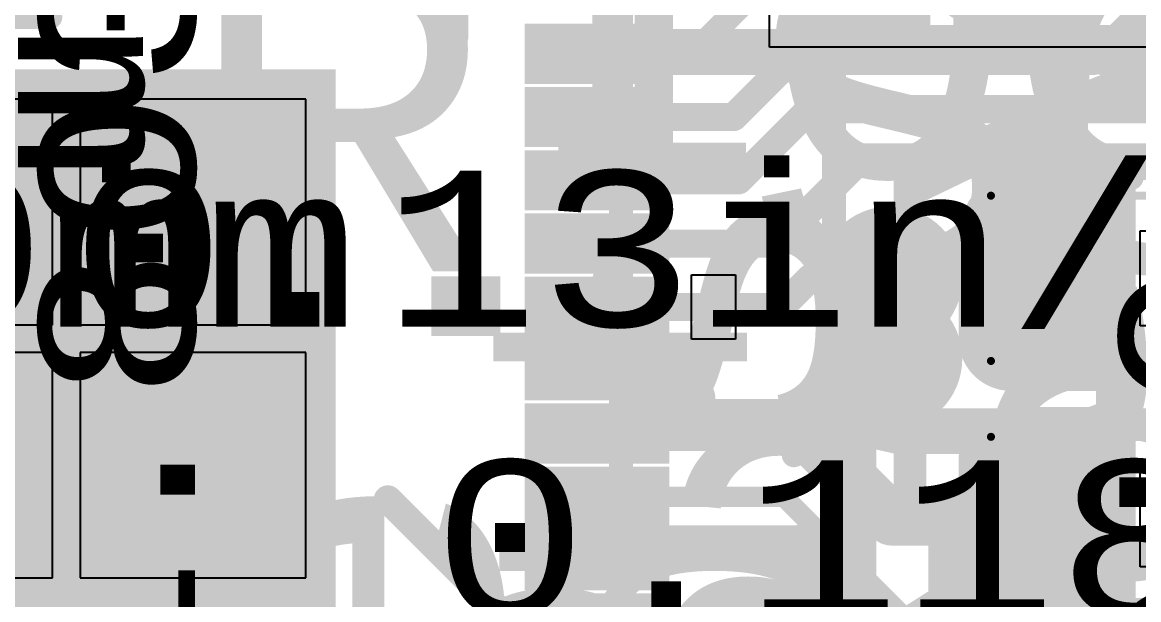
# Model space of a CAD drawing. Header units: inches. Extents: x -2.12 to 4.45, y -3.15 to 1.57.
# Drawn here: x 2.6219 to 2.8996, y -0.4906 to -0.3469 of the extents above; entities that cross this region are included whole.
import ezdxf

# ---------------------------------------------------------------- set-up
doc = ezdxf.new("R2010")
doc.units = ezdxf.units.IN
doc.header["$MEASUREMENT"] = 0
for name, color, linetype in [('Bottom', 5, 'Continuous'), ('Bottom Solder', 6, 'Continuous'), ('bPlace', 56, 'Continuous'), ('Measures', 56, 'Continuous'), ('Pad Holes', 156, 'Continuous'), ('tDocu', 76, 'Continuous'), ('Top', 1, 'Continuous'), ('Top Glue Points', 56, 'Continuous'), ('Top Paste', 8, 'Continuous'), ('Top Solder', 216, 'Continuous'), ('Top Value', 56, 'Continuous'), ('tPlace', 56, 'Continuous'), ('Via Holes', 16, 'Continuous')]:
    doc.layers.add(name, color=color, linetype=linetype)
doc.styles.add('Arial', font='', dxfattribs={"height": 0.2})
doc.styles.add('Courier New', font='', dxfattribs={"height": 0.2})
doc.styles.get('Arial').set_extended_font_data('Arial')
doc.styles.get('Courier New').set_extended_font_data('Courier New')

# ---------------------------------------------------------------- blocks, each defined once
blk = doc.blocks.new('SOD323_NEX_L_3')
at = {"layer": 'Measures', "style": 'Courier New'}
for s, height, p in [('0.071in/1.803mm', 0.03875, (-0.159, -0.172)), ('Default Padstyle: RX41p5Y16D0T', 0.0775, (-0.644, -0.333)), ('Alt 1 Padstyle: OX60Y90D30P', 0.0775, (-0.583, -0.408)), ('Alt 2 Padstyle: OX90Y60D30P', 0.0775, (-0.583, -0.483))]:
    blk.add_text(s, height=height, dxfattribs=at).set_placement(p)
blk = doc.blocks.new('SOD323_NEX_L_8')
at = {"layer": 'Measures', "style": 'Courier New'}
for s, p in [('Alt 1 Padstyle: OX60Y90D30P', (-0.583, -0.408)), ('Alt 2 Padstyle: OX90Y60D30P', (-0.583, -0.483))]:
    blk.add_text(s, height=0.0775, dxfattribs=at).set_placement(p)
blk = doc.blocks.new('SOD323_NEX_L_10')
at = {"layer": 'Measures', "style": 'Courier New'}
blk.add_text('Default Padstyle: RX41p5Y16D0T', height=0.0775, dxfattribs=at).set_placement((-0.644, -0.333))
blk = doc.blocks.new('SMD3225_3_2X2_5X0_7_MTC_L_110')
at = {"layer": 'Measures', "const_width": 0.006}
for points in [[(0.351, 0.065), (0.366, 0.065)], [(0.351, -0.065), (0.366, -0.065)]]:
    blk.add_lwpolyline(points, dxfattribs=at)
at = {"layer": 'Measures', "const_width": 0.003}
for points in [[(0.3645, 0.065, 1), (0.3675, 0.065, 1)], [(0.3645, -0.065, 1), (0.3675, -0.065, 1)]]:
    blk.add_lwpolyline(points, format="xyb", close=True, dxfattribs=at)
at = {"layer": 'Measures', "style": 'Courier New'}
for s, p in [('0in/0mm', (0.171, -0.012)), ('0.13in/3.302mm', (0.371, -0.012))]:
    blk.add_text(s, height=0.03875, dxfattribs=at).set_placement(p)
blk = doc.blocks.new('RP2040TR7_RPI_L_111')
at = {"layer": 'Bottom'}
h = blk.add_hatch(color=5, dxfattribs=at)
edge = h.paths.add_edge_path()
edge.add_arc((-0.045, 0.045), 0.0159, 0, 360)
h = blk.add_hatch(color=5, dxfattribs=at)
edge = h.paths.add_edge_path()
edge.add_arc((0, 0.045), 0.0159, 0, 360)
h = blk.add_hatch(color=5, dxfattribs=at)
edge = h.paths.add_edge_path()
edge.add_arc((0.045, 0.045), 0.0159, 0, 360)
h = blk.add_hatch(color=5, dxfattribs=at)
edge = h.paths.add_edge_path()
edge.add_arc((-0.045, 0), 0.0159, 0, 360)
h = blk.add_hatch(color=5, dxfattribs=at)
edge = h.paths.add_edge_path()
edge.add_arc((0, 0), 0.0159, 0, 360)
h = blk.add_hatch(color=5, dxfattribs=at)
edge = h.paths.add_edge_path()
edge.add_arc((0.045, 0), 0.0159, 0, 360)
at = {"layer": 'Bottom Solder'}
h = blk.add_hatch(color=6, dxfattribs=at)
edge = h.paths.add_edge_path()
edge.add_arc((-0.045, 0.045), 0.0199, 0, 360)
h = blk.add_hatch(color=6, dxfattribs=at)
edge = h.paths.add_edge_path()
edge.add_arc((0, 0.045), 0.0199, 0, 360)
h = blk.add_hatch(color=6, dxfattribs=at)
edge = h.paths.add_edge_path()
edge.add_arc((0.045, 0.045), 0.0199, 0, 360)
h = blk.add_hatch(color=6, dxfattribs=at)
edge = h.paths.add_edge_path()
edge.add_arc((-0.045, 0), 0.0199, 0, 360)
h = blk.add_hatch(color=6, dxfattribs=at)
edge = h.paths.add_edge_path()
edge.add_arc((0, 0), 0.0199, 0, 360)
h = blk.add_hatch(color=6, dxfattribs=at)
edge = h.paths.add_edge_path()
edge.add_arc((0.045, 0), 0.0199, 0, 360)
at = {"layer": 'Pad Holes'}
h = blk.add_hatch(color=7, dxfattribs=at)
edge = h.paths.add_edge_path()
edge.add_arc((-0.045, 0.045), 0.0059, 0, 360)
h = blk.add_hatch(color=7, dxfattribs=at)
edge = h.paths.add_edge_path()
edge.add_arc((0, 0.045), 0.0059, 0, 360)
h = blk.add_hatch(color=7, dxfattribs=at)
edge = h.paths.add_edge_path()
edge.add_arc((0.045, 0.045), 0.0059, 0, 360)
h = blk.add_hatch(color=7, dxfattribs=at)
edge = h.paths.add_edge_path()
edge.add_arc((-0.045, 0), 0.0059, 0, 360)
h = blk.add_hatch(color=7, dxfattribs=at)
edge = h.paths.add_edge_path()
edge.add_arc((0, 0), 0.0059, 0, 360)
h = blk.add_hatch(color=7, dxfattribs=at)
edge = h.paths.add_edge_path()
edge.add_arc((0.045, 0), 0.0059, 0, 360)
at = {"layer": 'Top'}
for points in [[(-0.06738, 0.118), (-0.07438, 0.118), (-0.07438, 0.146), (-0.06738, 0.146)], [(-0.05163, 0.118), (-0.05863, 0.118), (-0.05863, 0.146), (-0.05163, 0.146)], [(-0.03588, 0.118), (-0.04288, 0.118), (-0.04288, 0.146), (-0.03588, 0.146)], [(-0.02013, 0.118), (-0.02713, 0.118), (-0.02713, 0.146), (-0.02013, 0.146)], [(-0.00438, 0.118), (-0.01138, 0.118), (-0.01138, 0.146), (-0.00438, 0.146)], [(0.01138, 0.118), (0.00438, 0.118), (0.00438, 0.146), (0.01138, 0.146)], [(0.02713, 0.118), (0.02013, 0.118), (0.02013, 0.146), (0.02713, 0.146)], [(0.04288, 0.118), (0.03588, 0.118), (0.03588, 0.146), (0.04288, 0.146)], [(0.05863, 0.118), (0.05163, 0.118), (0.05163, 0.146), (0.05863, 0.146)], [(-0.063, 0.063), (0.063, 0.063), (0.063, -0.063), (-0.063, -0.063)]]:
    blk.add_hatch(color=1, dxfattribs=at).paths.add_polyline_path(points)
h = blk.add_hatch(color=1, dxfattribs=at)
edge = h.paths.add_edge_path()
edge.add_arc((-0.045, 0.045), 0.0159, 0, 360)
h = blk.add_hatch(color=1, dxfattribs=at)
edge = h.paths.add_edge_path()
edge.add_arc((0, 0.045), 0.0159, 0, 360)
h = blk.add_hatch(color=1, dxfattribs=at)
edge = h.paths.add_edge_path()
edge.add_arc((0.045, 0.045), 0.0159, 0, 360)
h = blk.add_hatch(color=1, dxfattribs=at)
edge = h.paths.add_edge_path()
edge.add_arc((-0.045, 0), 0.0159, 0, 360)
h = blk.add_hatch(color=1, dxfattribs=at)
edge = h.paths.add_edge_path()
edge.add_arc((0, 0), 0.0159, 0, 360)
h = blk.add_hatch(color=1, dxfattribs=at)
edge = h.paths.add_edge_path()
edge.add_arc((0.045, 0), 0.0159, 0, 360)
at = {"layer": 'Top Paste'}
for points in [[(-0.06738, 0.118), (-0.07438, 0.118), (-0.07438, 0.146), (-0.06738, 0.146)], [(-0.05163, 0.118), (-0.05863, 0.118), (-0.05863, 0.146), (-0.05163, 0.146)], [(-0.03588, 0.118), (-0.04288, 0.118), (-0.04288, 0.146), (-0.03588, 0.146)], [(-0.02013, 0.118), (-0.02713, 0.118), (-0.02713, 0.146), (-0.02013, 0.146)], [(-0.00438, 0.118), (-0.01138, 0.118), (-0.01138, 0.146), (-0.00438, 0.146)], [(0.01138, 0.118), (0.00438, 0.118), (0.00438, 0.146), (0.01138, 0.146)], [(0.02713, 0.118), (0.02013, 0.118), (0.02013, 0.146), (0.02713, 0.146)], [(0.04288, 0.118), (0.03588, 0.118), (0.03588, 0.146), (0.04288, 0.146)], [(0.05863, 0.118), (0.05163, 0.118), (0.05163, 0.146), (0.05863, 0.146)], [(-0.063, 0.063), (0.063, 0.063), (0.063, -0.063), (-0.063, -0.063)]]:
    blk.add_hatch(color=8, dxfattribs=at).paths.add_polyline_path(points)
at = {"layer": 'Top Solder'}
for points in [[(-0.06338, 0.114), (-0.07838, 0.114), (-0.07838, 0.15), (-0.06338, 0.15)], [(-0.04763, 0.114), (-0.06263, 0.114), (-0.06263, 0.15), (-0.04763, 0.15)], [(-0.03188, 0.114), (-0.04688, 0.114), (-0.04688, 0.15), (-0.03188, 0.15)], [(-0.01613, 0.114), (-0.03113, 0.114), (-0.03113, 0.15), (-0.01613, 0.15)], [(-0.00038, 0.114), (-0.01538, 0.114), (-0.01538, 0.15), (-0.00038, 0.15)], [(0.01538, 0.114), (0.00038, 0.114), (0.00038, 0.15), (0.01538, 0.15)], [(0.03113, 0.114), (0.01613, 0.114), (0.01613, 0.15), (0.03113, 0.15)], [(0.04688, 0.114), (0.03188, 0.114), (0.03188, 0.15), (0.04688, 0.15)], [(0.06263, 0.114), (0.04763, 0.114), (0.04763, 0.15), (0.06263, 0.15)], [(0.07838, 0.114), (0.06338, 0.114), (0.06338, 0.15), (0.07838, 0.15)], [(-0.067, 0.067), (0.067, 0.067), (0.067, -0.067), (-0.067, -0.067)]]:
    blk.add_hatch(color=216, dxfattribs=at).paths.add_polyline_path(points)
h = blk.add_hatch(color=216, dxfattribs=at)
edge = h.paths.add_edge_path()
edge.add_arc((-0.045, 0.045), 0.0199, 0, 360)
h = blk.add_hatch(color=216, dxfattribs=at)
edge = h.paths.add_edge_path()
edge.add_arc((0, 0.045), 0.0199, 0, 360)
h = blk.add_hatch(color=216, dxfattribs=at)
edge = h.paths.add_edge_path()
edge.add_arc((0.045, 0.045), 0.0199, 0, 360)
h = blk.add_hatch(color=216, dxfattribs=at)
edge = h.paths.add_edge_path()
edge.add_arc((-0.045, 0), 0.0199, 0, 360)
h = blk.add_hatch(color=216, dxfattribs=at)
edge = h.paths.add_edge_path()
edge.add_arc((0, 0), 0.0199, 0, 360)
h = blk.add_hatch(color=216, dxfattribs=at)
edge = h.paths.add_edge_path()
edge.add_arc((0.045, 0), 0.0199, 0, 360)
at = {"layer": 'Measures', "const_width": 0.006}
blk.add_lwpolyline([(0.138, 0.138), (-0.138, 0.138)], dxfattribs=at)
at = {"layer": 'tDocu', "const_width": 0.006}
for points in [[(0.138, 0.138), (-0.138, 0.138)], [(-0.066, 0.138), (-0.075, 0.138)], [(-0.051, 0.138), (-0.06, 0.138)], [(-0.035, 0.138), (-0.044, 0.138)], [(-0.019, 0.138), (-0.028, 0.138)], [(-0.003, 0.138), (-0.012, 0.138)], [(0.012, 0.138), (0.003, 0.138)], [(0.028, 0.138), (0.019, 0.138)], [(0.044, 0.138), (0.035, 0.138)], [(0.06, 0.138), (0.051, 0.138)], [(0.075, 0.138), (0.066, 0.138)]]:
    blk.add_lwpolyline(points, dxfattribs=at)
at = {"layer": 'tDocu', "const_width": 0.003}
for points in [[(-0.0765, 0.138, 1), (-0.0735, 0.138, 1)], [(-0.0675, 0.138, 1), (-0.0645, 0.138, 1)], [(-0.0615, 0.138, 1), (-0.0585, 0.138, 1)], [(-0.0525, 0.138, 1), (-0.0495, 0.138, 1)], [(-0.0455, 0.138, 1), (-0.0425, 0.138, 1)], [(-0.0365, 0.138, 1), (-0.0335, 0.138, 1)], [(-0.0295, 0.138, 1), (-0.0265, 0.138, 1)], [(-0.0205, 0.138, 1), (-0.0175, 0.138, 1)], [(-0.0135, 0.138, 1), (-0.0105, 0.138, 1)], [(-0.0045, 0.138, 1), (-0.0015, 0.138, 1)], [(0.0015, 0.138, 1), (0.0045, 0.138, 1)], [(0.0105, 0.138, 1), (0.0135, 0.138, 1)], [(0.0175, 0.138, 1), (0.0205, 0.138, 1)], [(0.0265, 0.138, 1), (0.0295, 0.138, 1)], [(0.0335, 0.138, 1), (0.0365, 0.138, 1)], [(0.0425, 0.138, 1), (0.0455, 0.138, 1)], [(0.0495, 0.138, 1), (0.0525, 0.138, 1)], [(0.0585, 0.138, 1), (0.0615, 0.138, 1)], [(0.0645, 0.138, 1), (0.0675, 0.138, 1)]]:
    blk.add_lwpolyline(points, format="xyb", close=True, dxfattribs=at)
at = {"layer": 'Top Paste'}
for p, q in [((-0.00344, 0.05956), (-0.05956, 0.05956)), ((-0.05956, 0.05956), (-0.05956, 0.00344)), ((-0.00344, 0.00344), (-0.00344, 0.05956)), ((0.05956, 0.05956), (0.00344, 0.05956)), ((0.00344, 0.05956), (0.00344, 0.00344)), ((0.05956, 0.00344), (0.05956, 0.05956)), ((-0.05956, 0.00344), (-0.00344, 0.00344)), ((0.00344, 0.00344), (0.05956, 0.00344)), ((-0.00344, -0.00344), (-0.05956, -0.00344)), ((-0.05956, -0.00344), (-0.05956, -0.05956)), ((-0.00344, -0.05956), (-0.00344, -0.00344)), ((0.05956, -0.00344), (0.00344, -0.00344)), ((0.00344, -0.00344), (0.00344, -0.05956)), ((0.05956, -0.05956), (0.05956, -0.00344))]:
    blk.add_line(p, q, dxfattribs=at)
at = {"layer": 'tPlace'}
for p, q in [((-0.01588, 0.1555), (-0.01588, 0.1665)), ((-0.01588, 0.1665), (0.00012, 0.1665)), ((0.00012, 0.1665), (0.00012, 0.1555)), ((0.00012, 0.1555), (-0.01588, 0.1555))]:
    blk.add_line(p, q, dxfattribs=at)
at = {"layer": 'Measures', "style": 'Courier New'}
for s, p in [('0.02in/0.508mm', (-0.02, 0.262)), ('0.276in/7.01mm', (-0.583, -0.012))]:
    blk.add_text(s, height=0.03875, dxfattribs=at).set_placement(p)
blk = doc.blocks.new('W25Q16JVUXIQ_WIN_L_112')
at = {"layer": 'Top Solder'}
blk.add_hatch(color=216, dxfattribs=at).paths.add_polyline_path([(-0.07106, -0.02053), (-0.03506, -0.02053), (-0.03506, -0.03853), (-0.07106, -0.03853)])
at = {"layer": 'Measures', "const_width": 0.006}
for points in [[(-0.153, -0.04), (-0.153, 0.01)], [(-0.059, -0.14), (-0.059, -0.04)], [(-0.069, -0.144), (-0.069, -0.134)], [(-0.069, -0.134), (-0.059, -0.14)], [(-0.109, -0.14), (-0.059, -0.14)], [(-0.069, -0.144), (-0.059, -0.14)], [(-0.059, -0.154), (-0.059, -0.14)]]:
    blk.add_lwpolyline(points, dxfattribs=at)
at = {"layer": 'Measures', "const_width": 0.003}
for points in [[(-0.1545, -0.04, 1), (-0.1515, -0.04, 1)], [(-0.0605, -0.04, 1), (-0.0575, -0.04, 1)], [(-0.0705, -0.134, 1), (-0.0675, -0.134, 1)], [(-0.0705, -0.134, 1), (-0.0675, -0.134, 1)], [(-0.1105, -0.14, 1), (-0.1075, -0.14, 1)], [(-0.0605, -0.14, 1), (-0.0575, -0.14, 1)], [(-0.0605, -0.14, 1), (-0.0575, -0.14, 1)], [(-0.0605, -0.14, 1), (-0.0575, -0.14, 1)], [(-0.0605, -0.14, 1), (-0.0575, -0.14, 1)], [(-0.0605, -0.14, 1), (-0.0575, -0.14, 1)], [(-0.0705, -0.144, 1), (-0.0675, -0.144, 1)], [(-0.0705, -0.144, 1), (-0.0675, -0.144, 1)], [(-0.0605, -0.154, 1), (-0.0575, -0.154, 1)]]:
    blk.add_lwpolyline(points, format="xyb", close=True, dxfattribs=at)
at = {"layer": 'tDocu', "const_width": 0.006}
for points in [[(-0.059, -0.04), (-0.059, 0.04)], [(-0.059, -0.04), (0.059, -0.04)]]:
    blk.add_lwpolyline(points, dxfattribs=at)
at = {"layer": 'tDocu', "const_width": 0.003}
blk.add_lwpolyline([(-0.0605, -0.04, 1), (-0.0575, -0.04, 1)], format="xyb", close=True, dxfattribs=at)
blk.add_lwpolyline([(-0.0605, -0.04, 1), (-0.0575, -0.04, 1)], format="xyb", close=True, dxfattribs=at)
at = {"layer": 'Top'}
for p, q in [((-0.07506, -0.0425), (-0.07506, 0.0425)), ((0.07506, -0.0425), (-0.07506, -0.0425))]:
    blk.add_line(p, q, dxfattribs=at)
at = {"layer": 'tPlace', "const_width": 0.006}
for points in [[(-0.031, -0.044), (-0.006, -0.044)], [(0.006, -0.044), (0.031, -0.044)]]:
    blk.add_lwpolyline(points, dxfattribs=at)
at = {"layer": 'tPlace', "const_width": 0.003}
for points in [[(-0.0325, -0.044, 1), (-0.0295, -0.044, 1)], [(-0.0075, -0.044, 1), (-0.0045, -0.044, 1)], [(0.0045, -0.044, 1), (0.0075, -0.044, 1)]]:
    blk.add_lwpolyline(points, format="xyb", close=True, dxfattribs=at)
at = {"layer": 'Measures', "style": 'Courier New'}
blk.add_text('0.118in/2.997mm', height=0.03875, dxfattribs=at).set_placement((-0.159, -0.184))
blk = doc.blocks.new('C0603_116')
at = {"layer": 'Top'}
for points in [[(-0.043, 0.0197), (-0.013, 0.0197), (-0.013, -0.0197), (-0.043, -0.0197)], [(0.013, 0.0197), (0.043, 0.0197), (0.043, -0.0197), (0.013, -0.0197)]]:
    blk.add_hatch(color=1, dxfattribs=at).paths.add_polyline_path(points)
at = {"layer": 'Top Paste'}
for points in [[(-0.043, 0.0197), (-0.013, 0.0197), (-0.013, -0.0197), (-0.043, -0.0197)], [(0.013, 0.0197), (0.043, 0.0197), (0.043, -0.0197), (0.013, -0.0197)]]:
    blk.add_hatch(color=8, dxfattribs=at).paths.add_polyline_path(points)
at = {"layer": 'Top Solder'}
for points in [[(-0.047, 0.0237), (-0.009, 0.0237), (-0.009, -0.0237), (-0.047, -0.0237)], [(0.009, 0.0237), (0.047, 0.0237), (0.047, -0.0237), (0.009, -0.0237)]]:
    blk.add_hatch(color=216, dxfattribs=at).paths.add_polyline_path(points)
at = {"layer": 'Top', "const_width": 0.002}
for points in [[(-0.04496, 0.02056), (-0.04496, -0.02056)], [(0.04496, 0.02056), (-0.04496, 0.02056)], [(0.04496, 0.02056), (0.04496, -0.02056)], [(0.04496, -0.02056), (-0.04496, -0.02056)]]:
    blk.add_lwpolyline(points, dxfattribs=at)
at = {"layer": 'Top', "const_width": 0.001}
for points in [[(-0.04546, 0.02056, 1), (-0.04446, 0.02056, 1)], [(-0.04546, 0.02056, 1), (-0.04446, 0.02056, 1)], [(0.04446, 0.02056, 1), (0.04546, 0.02056, 1)], [(0.04446, 0.02056, 1), (0.04546, 0.02056, 1)], [(-0.04546, -0.02056, 1), (-0.04446, -0.02056, 1)], [(-0.04546, -0.02056, 1), (-0.04446, -0.02056, 1)], [(0.04446, -0.02056, 1), (0.04546, -0.02056, 1)], [(0.04446, -0.02056, 1), (0.04546, -0.02056, 1)]]:
    blk.add_lwpolyline(points, format="xyb", close=True, dxfattribs=at)
at = {"layer": 'Top Glue Points'}
for p, q in [((-0.00787, -0.01181), (-0.00787, 0.01181)), ((-0.00787, 0.01181), (0.00787, 0.01181)), ((0.00787, 0.01181), (0.00787, -0.01181)), ((0.00787, -0.01181), (-0.00787, -0.01181))]:
    blk.add_line(p, q, dxfattribs=at)
at = {"layer": 'tPlace', "const_width": 0.006}
for points in [[(-0.05, 0.015, -0.414214), (-0.04, 0.025)], [(0.04, 0.025, -0.414214), (0.05, 0.015)], [(0.05, -0.01, -0.414214), (0.035, -0.025)], [(-0.04, -0.025, -0.414214), (-0.05, -0.015)]]:
    blk.add_lwpolyline(points, format="xyb", dxfattribs=at)
for points in [[(-0.01, 0.025), (-0.04, 0.025)], [(0.04, 0.025), (0.01, 0.025)], [(-0.05, 0.015), (-0.05, -0.015)], [(0.05, 0.015), (0.05, -0.01)], [(-0.01, -0.025), (-0.04, -0.025)], [(0.035, -0.025), (0.01, -0.025)]]:
    blk.add_lwpolyline(points, dxfattribs=at)
at = {"layer": 'tPlace', "const_width": 0.003}
for points in [[(-0.0415, 0.025, 1), (-0.0385, 0.025, 1)], [(-0.0415, 0.025, 1), (-0.0385, 0.025, 1)], [(-0.0115, 0.025, 1), (-0.0085, 0.025, 1)], [(0.0085, 0.025, 1), (0.0115, 0.025, 1)], [(0.0385, 0.025, 1), (0.0415, 0.025, 1)], [(0.0385, 0.025, 1), (0.0415, 0.025, 1)], [(-0.0515, 0.015, 1), (-0.0485, 0.015, 1)], [(-0.0515, 0.015, 1), (-0.0485, 0.015, 1)], [(0.0485, 0.015, 1), (0.0515, 0.015, 1)], [(0.0485, 0.015, 1), (0.0515, 0.015, 1)], [(0.0485, -0.01, 1), (0.0515, -0.01, 1)], [(0.0485, -0.01, 1), (0.0515, -0.01, 1)], [(-0.0515, -0.015, 1), (-0.0485, -0.015, 1)], [(-0.0515, -0.015, 1), (-0.0485, -0.015, 1)], [(-0.0415, -0.025, 1), (-0.0385, -0.025, 1)], [(-0.0415, -0.025, 1), (-0.0385, -0.025, 1)], [(-0.0115, -0.025, 1), (-0.0085, -0.025, 1)], [(0.0085, -0.025, 1), (0.0115, -0.025, 1)], [(0.0335, -0.025, 1), (0.0365, -0.025, 1)], [(0.0335, -0.025, 1), (0.0365, -0.025, 1)]]:
    blk.add_lwpolyline(points, format="xyb", close=True, dxfattribs=at)
blk = doc.blocks.new('C0603_120')
at = {"layer": 'Top'}
for points in [[(-0.043, 0.0197), (-0.013, 0.0197), (-0.013, -0.0197), (-0.043, -0.0197)], [(0.013, 0.0197), (0.043, 0.0197), (0.043, -0.0197), (0.013, -0.0197)]]:
    blk.add_hatch(color=1, dxfattribs=at).paths.add_polyline_path(points)
at = {"layer": 'Top Paste'}
for points in [[(-0.043, 0.0197), (-0.013, 0.0197), (-0.013, -0.0197), (-0.043, -0.0197)], [(0.013, 0.0197), (0.043, 0.0197), (0.043, -0.0197), (0.013, -0.0197)]]:
    blk.add_hatch(color=8, dxfattribs=at).paths.add_polyline_path(points)
at = {"layer": 'Top Solder'}
for points in [[(-0.047, 0.0237), (-0.009, 0.0237), (-0.009, -0.0237), (-0.047, -0.0237)], [(0.009, 0.0237), (0.047, 0.0237), (0.047, -0.0237), (0.009, -0.0237)]]:
    blk.add_hatch(color=216, dxfattribs=at).paths.add_polyline_path(points)
at = {"layer": 'Top', "const_width": 0.002}
for points in [[(-0.04496, -0.02056), (-0.04496, 0.02056)], [(-0.04496, 0.02056), (0.04496, 0.02056)], [(0.04496, -0.02056), (0.04496, 0.02056)], [(-0.04496, -0.02056), (0.04496, -0.02056)]]:
    blk.add_lwpolyline(points, dxfattribs=at)
at = {"layer": 'Top', "const_width": 0.001}
for points in [[(-0.04546, 0.02056, 1), (-0.04446, 0.02056, 1)], [(-0.04546, 0.02056, 1), (-0.04446, 0.02056, 1)], [(0.04446, 0.02056, 1), (0.04546, 0.02056, 1)], [(0.04446, 0.02056, 1), (0.04546, 0.02056, 1)], [(-0.04546, -0.02056, 1), (-0.04446, -0.02056, 1)], [(-0.04546, -0.02056, 1), (-0.04446, -0.02056, 1)], [(0.04446, -0.02056, 1), (0.04546, -0.02056, 1)], [(0.04446, -0.02056, 1), (0.04546, -0.02056, 1)]]:
    blk.add_lwpolyline(points, format="xyb", close=True, dxfattribs=at)
at = {"layer": 'Top Glue Points'}
for p, q in [((-0.00787, -0.01181), (-0.00787, 0.01181)), ((-0.00787, 0.01181), (0.00787, 0.01181)), ((0.00787, 0.01181), (0.00787, -0.01181)), ((0.00787, -0.01181), (-0.00787, -0.01181))]:
    blk.add_line(p, q, dxfattribs=at)
at = {"layer": 'tPlace', "const_width": 0.006}
for points in [[(-0.05, 0.015, -0.414214), (-0.04, 0.025)], [(0.04, 0.025, -0.414214), (0.05, 0.015)], [(0.05, -0.01, -0.414214), (0.035, -0.025)], [(-0.04, -0.025, -0.414214), (-0.05, -0.015)]]:
    blk.add_lwpolyline(points, format="xyb", dxfattribs=at)
for points in [[(-0.04, 0.025), (-0.01, 0.025)], [(0.01, 0.025), (0.04, 0.025)], [(-0.05, -0.015), (-0.05, 0.015)], [(0.05, -0.01), (0.05, 0.015)], [(-0.04, -0.025), (-0.01, -0.025)], [(0.01, -0.025), (0.035, -0.025)]]:
    blk.add_lwpolyline(points, dxfattribs=at)
at = {"layer": 'tPlace', "const_width": 0.003}
for points in [[(-0.0415, 0.025, 1), (-0.0385, 0.025, 1)], [(-0.0415, 0.025, 1), (-0.0385, 0.025, 1)], [(-0.0115, 0.025, 1), (-0.0085, 0.025, 1)], [(0.0085, 0.025, 1), (0.0115, 0.025, 1)], [(0.0385, 0.025, 1), (0.0415, 0.025, 1)], [(0.0385, 0.025, 1), (0.0415, 0.025, 1)], [(-0.0515, 0.015, 1), (-0.0485, 0.015, 1)], [(-0.0515, 0.015, 1), (-0.0485, 0.015, 1)], [(0.0485, 0.015, 1), (0.0515, 0.015, 1)], [(0.0485, 0.015, 1), (0.0515, 0.015, 1)], [(0.0485, -0.01, 1), (0.0515, -0.01, 1)], [(0.0485, -0.01, 1), (0.0515, -0.01, 1)], [(-0.0515, -0.015, 1), (-0.0485, -0.015, 1)], [(-0.0515, -0.015, 1), (-0.0485, -0.015, 1)], [(-0.0415, -0.025, 1), (-0.0385, -0.025, 1)], [(-0.0415, -0.025, 1), (-0.0385, -0.025, 1)], [(-0.0115, -0.025, 1), (-0.0085, -0.025, 1)], [(0.0085, -0.025, 1), (0.0115, -0.025, 1)], [(0.0335, -0.025, 1), (0.0365, -0.025, 1)], [(0.0335, -0.025, 1), (0.0365, -0.025, 1)]]:
    blk.add_lwpolyline(points, format="xyb", close=True, dxfattribs=at)

msp = doc.modelspace()

# ---------------------------------------------------------------- hatches: boundary and pattern name
at = {"layer": 'Bottom'}
h = msp.add_hatch(color=5, dxfattribs=at)
edge = h.paths.add_edge_path()
edge.add_arc((2.8378, -0.41061), 0.013905, 0, 360)
h = msp.add_hatch(color=5, dxfattribs=at)
edge = h.paths.add_edge_path()
edge.add_arc((2.8378, -0.43061), 0.013905, 0, 360)
at = {"layer": 'Bottom Solder'}
h = msp.add_hatch(color=6, dxfattribs=at)
edge = h.paths.add_edge_path()
edge.add_arc((2.8628, -0.33061), 0.017905, 0, 360)
h = msp.add_hatch(color=6, dxfattribs=at)
edge = h.paths.add_edge_path()
edge.add_arc((2.8378, -0.41061), 0.017905, 0, 360)
h = msp.add_hatch(color=6, dxfattribs=at)
edge = h.paths.add_edge_path()
edge.add_arc((2.8378, -0.43061), 0.017905, 0, 360)
at = {"layer": 'Top'}
h = msp.add_hatch(color=1, dxfattribs=at)
edge = h.paths.add_edge_path()
edge.add_arc((2.8378, -0.41061), 0.013905, 0, 360)
h = msp.add_hatch(color=1, dxfattribs=at)
edge = h.paths.add_edge_path()
edge.add_arc((2.8378, -0.43061), 0.013905, 0, 360)
at = {"layer": 'Top Solder'}
h = msp.add_hatch(color=216, dxfattribs=at)
edge = h.paths.add_edge_path()
edge.add_arc((2.8628, -0.33061), 0.017905, 0, 360)
h = msp.add_hatch(color=216, dxfattribs=at)
edge = h.paths.add_edge_path()
edge.add_arc((2.8378, -0.41061), 0.017905, 0, 360)
h = msp.add_hatch(color=216, dxfattribs=at)
edge = h.paths.add_edge_path()
edge.add_arc((2.8378, -0.43061), 0.017905, 0, 360)
at = {"layer": 'Via Holes'}
h = msp.add_hatch(color=7, dxfattribs=at)
edge = h.paths.add_edge_path()
edge.add_arc((2.8378, -0.41061), 0.005905, 0, 360)
h = msp.add_hatch(color=7, dxfattribs=at)
edge = h.paths.add_edge_path()
edge.add_arc((2.8378, -0.43061), 0.005905, 0, 360)

# ---------------------------------------------------------------- linework, layer by layer
at = {"layer": 'Bottom', "const_width": 0.013}
for points in [[(2.8378, -0.43061), (2.8378, -0.41061)], [(2.8278, -0.44061), (2.8378, -0.43061)], [(2.8278, -0.53061), (2.8278, -0.44061)]]:
    msp.add_lwpolyline(points, dxfattribs=at)
at = {"layer": 'Bottom', "const_width": 0.0065}
for points in [[(2.83455, -0.41061, 1), (2.84105, -0.41061, 1)], [(2.83455, -0.43061, 1), (2.84105, -0.43061, 1)], [(2.83455, -0.43061, 1), (2.84105, -0.43061, 1)], [(2.82455, -0.44061, 1), (2.83105, -0.44061, 1)], [(2.82455, -0.44061, 1), (2.83105, -0.44061, 1)]]:
    msp.add_lwpolyline(points, format="xyb", close=True, dxfattribs=at)
at = {"layer": 'Top'}
for points, const_width in [([(2.78868, -0.35473), (2.80437, -0.33904)], 0.006), ([(2.88848, -0.35651), (2.90486, -0.34014)], 0.007), ([(2.7648, -0.35473), (2.78868, -0.35473)], 0.006), ([(2.79883, -0.37048), (2.8128, -0.35651)], 0.007), ([(2.8128, -0.35651), (2.88848, -0.35651)], 0.007), ([(2.80005, -0.38623), (2.81777, -0.36851)], 0.007), ([(2.81777, -0.36851), (2.94257, -0.36851)], 0.007), ([(2.7648, -0.37048), (2.79883, -0.37048)], 0.007), ([(2.80945, -0.40198), (2.83093, -0.38051)], 0.007), ([(2.83093, -0.38051), (2.94754, -0.38051)], 0.007), ([(2.7648, -0.38623), (2.80005, -0.38623)], 0.007), ([(2.7648, -0.40198), (2.80945, -0.40198)], 0.007), ([(2.81068, -0.41773), (2.8178, -0.41061)], 0.007), ([(2.8178, -0.41061), (2.8798, -0.41061)], 0.007), ([(2.7648, -0.41773), (2.81068, -0.41773)], 0.007), ([(2.7648, -0.43348), (2.78568, -0.43348)], 0.007), ([(2.7778, -0.43561), (2.7828, -0.43561)], 0.013), ([(2.7778, -0.44461), (2.7778, -0.43561)], 0.013), ([(2.7828, -0.43561), (2.7878, -0.44061)], 0.013), ([(2.78568, -0.43348), (2.7878, -0.43561)], 0.007), ([(2.7878, -0.44061), (2.7878, -0.43561)], 0.007), ([(2.7778, -0.44461), (2.7803, -0.44711)], 0.013), ([(2.77918, -0.44923), (2.7878, -0.44061)], 0.007), ([(2.7803, -0.44711), (2.81463, -0.44711)], 0.013), ([(2.81463, -0.44711), (2.83813, -0.47061)], 0.013), ([(2.7648, -0.44923), (2.77918, -0.44923)], 0.007), ([(2.7128, -0.46561), (2.74368, -0.49648)], 0.007), ([(2.7648, -0.46498), (2.81132, -0.46498)], 0.005), ([(2.81132, -0.46498), (2.85194, -0.50561)], 0.005), ([(2.83813, -0.47061), (2.8798, -0.47061)], 0.013), ([(2.7648, -0.48073), (2.81293, -0.48073)], 0.005), ([(2.81293, -0.48073), (2.8478, -0.51561)], 0.005)]:
    msp.add_lwpolyline(points, dxfattribs=dict(at, const_width=const_width))
for points, const_width in [([(2.7633, -0.35473, 1), (2.7663, -0.35473, 1)], 0.003), ([(2.78718, -0.35473, 1), (2.79018, -0.35473, 1)], 0.003), ([(2.78718, -0.35473, 1), (2.79018, -0.35473, 1)], 0.003), ([(2.81105, -0.35651, 1), (2.81455, -0.35651, 1)], 0.0035), ([(2.81105, -0.35651, 1), (2.81455, -0.35651, 1)], 0.0035), ([(2.88673, -0.35651, 1), (2.89023, -0.35651, 1)], 0.0035), ([(2.88673, -0.35651, 1), (2.89023, -0.35651, 1)], 0.0035), ([(2.81602, -0.36851, 1), (2.81952, -0.36851, 1)], 0.0035), ([(2.81602, -0.36851, 1), (2.81952, -0.36851, 1)], 0.0035), ([(2.76305, -0.37048, 1), (2.76655, -0.37048, 1)], 0.0035), ([(2.79708, -0.37048, 1), (2.80058, -0.37048, 1)], 0.0035), ([(2.79708, -0.37048, 1), (2.80058, -0.37048, 1)], 0.0035), ([(2.82918, -0.38051, 1), (2.83268, -0.38051, 1)], 0.0035), ([(2.82918, -0.38051, 1), (2.83268, -0.38051, 1)], 0.0035), ([(2.76305, -0.38623, 1), (2.76655, -0.38623, 1)], 0.0035), ([(2.7983, -0.38623, 1), (2.8018, -0.38623, 1)], 0.0035), ([(2.7983, -0.38623, 1), (2.8018, -0.38623, 1)], 0.0035), ([(2.76305, -0.40198, 1), (2.76655, -0.40198, 1)], 0.0035), ([(2.8077, -0.40198, 1), (2.8112, -0.40198, 1)], 0.0035), ([(2.8077, -0.40198, 1), (2.8112, -0.40198, 1)], 0.0035), ([(2.81605, -0.41061, 1), (2.81955, -0.41061, 1)], 0.0035), ([(2.81605, -0.41061, 1), (2.81955, -0.41061, 1)], 0.0035), ([(2.87805, -0.41061, 1), (2.88155, -0.41061, 1)], 0.0035), ([(2.76305, -0.41773, 1), (2.76655, -0.41773, 1)], 0.0035), ([(2.80893, -0.41773, 1), (2.81243, -0.41773, 1)], 0.0035), ([(2.80893, -0.41773, 1), (2.81243, -0.41773, 1)], 0.0035), ([(2.76305, -0.43348, 1), (2.76655, -0.43348, 1)], 0.0035), ([(2.77455, -0.43561, 1), (2.78105, -0.43561, 1)], 0.0065), ([(2.77455, -0.43561, 1), (2.78105, -0.43561, 1)], 0.0065), ([(2.77955, -0.43561, 1), (2.78605, -0.43561, 1)], 0.0065), ([(2.77955, -0.43561, 1), (2.78605, -0.43561, 1)], 0.0065), ([(2.78393, -0.43348, 1), (2.78743, -0.43348, 1)], 0.0035), ([(2.78393, -0.43348, 1), (2.78743, -0.43348, 1)], 0.0035), ([(2.78605, -0.43561, 1), (2.78955, -0.43561, 1)], 0.0035), ([(2.78605, -0.43561, 1), (2.78955, -0.43561, 1)], 0.0035), ([(2.78455, -0.44061, 1), (2.79105, -0.44061, 1)], 0.0065), ([(2.77455, -0.44461, 1), (2.78105, -0.44461, 1)], 0.0065), ([(2.77455, -0.44461, 1), (2.78105, -0.44461, 1)], 0.0065), ([(2.78605, -0.44061, 1), (2.78955, -0.44061, 1)], 0.0035), ([(2.78605, -0.44061, 1), (2.78955, -0.44061, 1)], 0.0035), ([(2.77705, -0.44711, 1), (2.78355, -0.44711, 1)], 0.0065), ([(2.77705, -0.44711, 1), (2.78355, -0.44711, 1)], 0.0065), ([(2.81138, -0.44711, 1), (2.81788, -0.44711, 1)], 0.0065), ([(2.81138, -0.44711, 1), (2.81788, -0.44711, 1)], 0.0065), ([(2.76305, -0.44923, 1), (2.76655, -0.44923, 1)], 0.0035), ([(2.77743, -0.44923, 1), (2.78093, -0.44923, 1)], 0.0035), ([(2.77743, -0.44923, 1), (2.78093, -0.44923, 1)], 0.0035), ([(2.71105, -0.46561, 1), (2.71455, -0.46561, 1)], 0.0035), ([(2.76355, -0.46498, 1), (2.76605, -0.46498, 1)], 0.0025), ([(2.81007, -0.46498, 1), (2.81257, -0.46498, 1)], 0.0025), ([(2.81007, -0.46498, 1), (2.81257, -0.46498, 1)], 0.0025), ([(2.83488, -0.47061, 1), (2.84138, -0.47061, 1)], 0.0065), ([(2.83488, -0.47061, 1), (2.84138, -0.47061, 1)], 0.0065), ([(2.87655, -0.47061, 1), (2.88305, -0.47061, 1)], 0.0065), ([(2.76355, -0.48073, 1), (2.76605, -0.48073, 1)], 0.0025), ([(2.81168, -0.48073, 1), (2.81418, -0.48073, 1)], 0.0025), ([(2.81168, -0.48073, 1), (2.81418, -0.48073, 1)], 0.0025)]:
    msp.add_lwpolyline(points, format="xyb", close=True, dxfattribs=dict(at, const_width=const_width))

# ---------------------------------------------------------------- block references
for name, p, rotation in [('SOD323_NEX_L_3', (2.4928, -0.67061), 90), ('SOD323_NEX_L_8', (2.2578, -0.96061), 90), ('SOD323_NEX_L_10', (2.5928, -1.01561), 90), ('RP2040TR7_RPI_L_111', (2.6328, -0.42561), 270), ('C0603_116', (2.9078, -0.41061), 180)]:
    msp.add_blockref(name, p, dxfattribs=dict(rotation=rotation))
for name, p in [('W25Q16JVUXIQ_WIN_L_112', (2.8828, -0.31061)), ('SMD3225_3_2X2_5X0_7_MTC_L_110', (2.2628, -0.41061)), ('C0603_120', (2.9078, -0.47061))]:
    msp.add_blockref(name, p)

# ---------------------------------------------------------------- texts
at = {"layer": 'bPlace', "style": 'Courier New', "text_generation_flag": 2}
msp.add_text('A3', height=0.062, rotation=360, dxfattribs=at).set_placement((2.8478, -0.55061))
at = {"layer": 'Top Value', "style": 'Arial'}
for s, p in [('100nF', (2.746975, -0.385279)), ('QTH-030-01-L-D-ACONN_QTH-030-02-L-D-A-K-FR_S00', (0.2324, -0.40886)), ('2u2F', (2.780012, -0.525279)), ('100nF', (2.8828, -0.54561))]:
    msp.add_text(s, height=0.0775, dxfattribs=at).set_placement(p)
for s, p in [('100nF', (2.6708, -0.70661)), ('200R', (2.8578, -0.73561))]:
    msp.add_text(s, height=0.0775, rotation=90, dxfattribs=at).set_placement(p)

doc.saveas('drawing.dxf')
